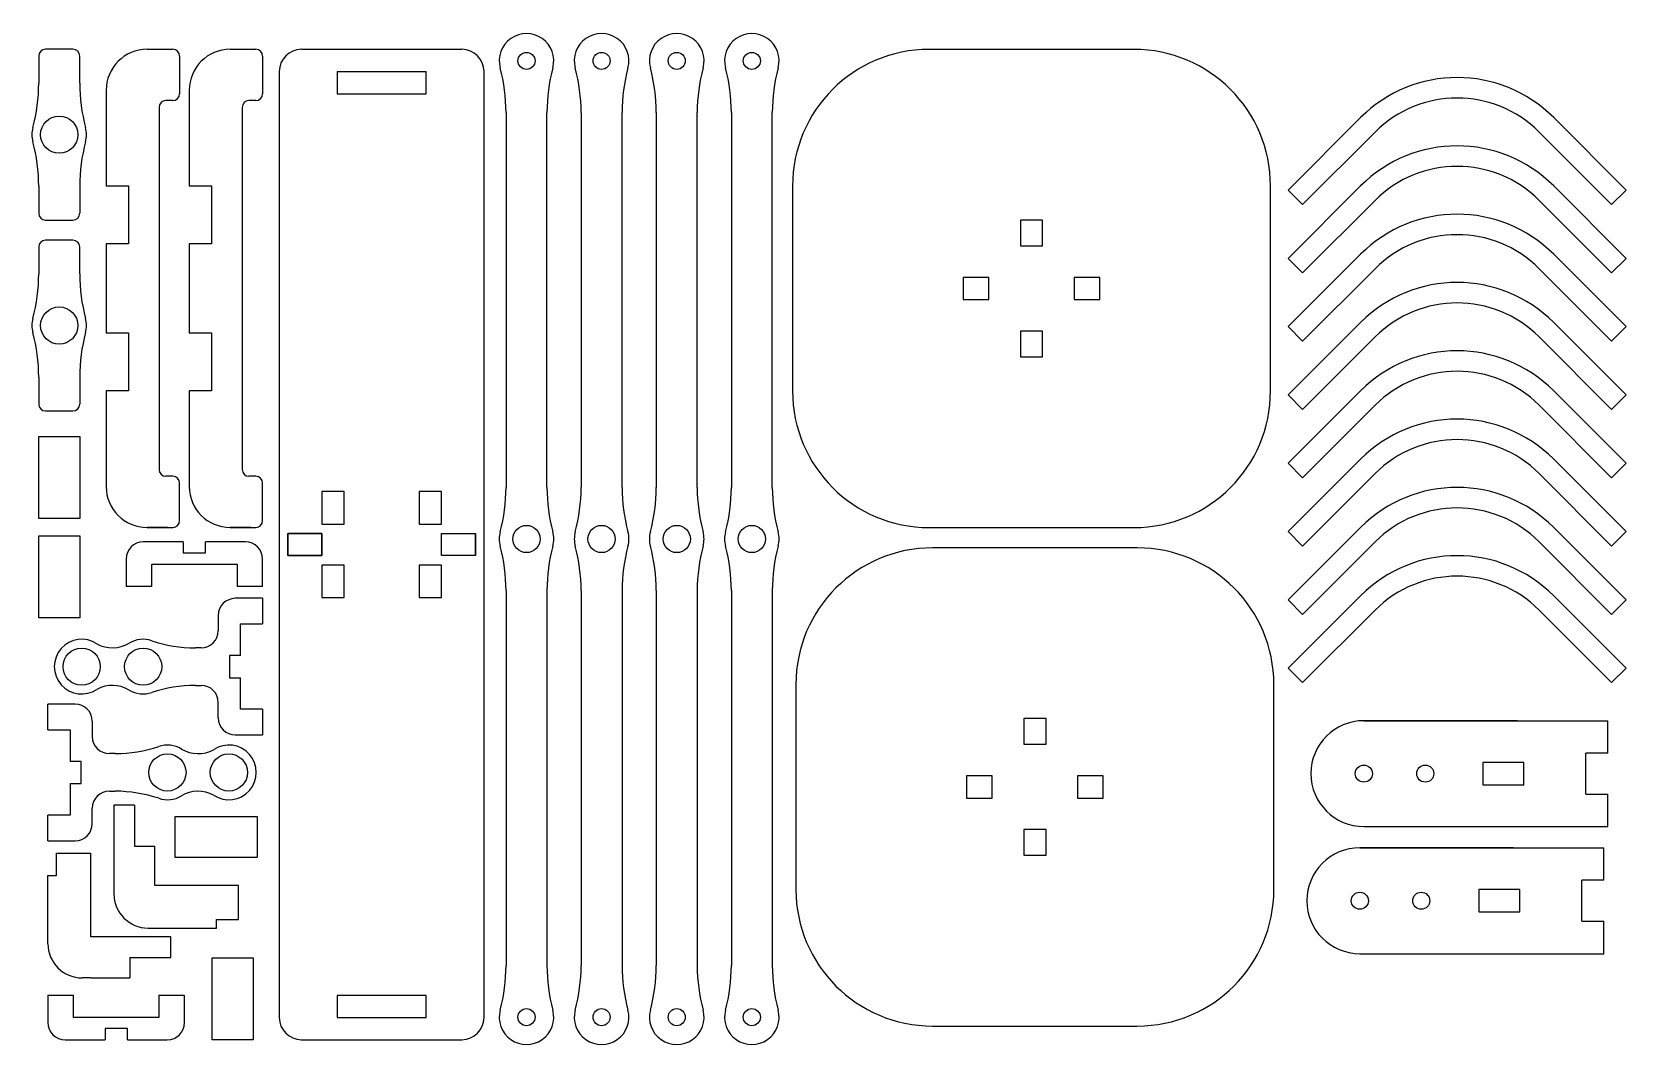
# Model space of a CAD drawing. Header units: millimetres. Extents: x 72 to 539, y 53 to 350.
import ezdxf

# ---------------------------------------------------------------- set-up
doc = ezdxf.new("R2010")
doc.units = ezdxf.units.MM
doc.layers.add('Arm', color=7, linetype='Continuous')
doc.layers.add('Standard', color=7, linetype='Continuous')

# ---------------------------------------------------------------- blocks, each defined once
blk = doc.blocks.new('SE1')
at = {"layer": 'Arm', "color": 7, "linetype": 'Continuous'}
for p, q in [((462.25, 148.68), (533.75, 148.68)), ((497.13, 136.43), (497.13, 129.93)), ((509.13, 136.43), (497.13, 136.43)), ((509.13, 129.93), (509.13, 136.43)), ((533.75, 139.18), (527.25, 139.18)), ((497.13, 129.93), (509.13, 129.93)), ((527.25, 127.18), (533.75, 127.18)), ((462.25, 117.68), (533.75, 117.68))]:
    blk.add_line(p, q, dxfattribs=at)
for centre in [(462.25, 133.18), (480.25, 133.18)]:
    blk.add_circle(centre, 2.5, dxfattribs=at)
at = {"layer": 'Standard', "color": 7, "linetype": 'Continuous'}
for p, q in [((507.25, 148.68), (462.25, 148.68)), ((533.75, 139.18), (533.75, 148.68)), ((527.25, 127.18), (527.25, 139.18)), ((533.75, 117.68), (533.75, 127.18)), ((462.25, 117.68), (507.25, 117.68))]:
    blk.add_line(p, q, dxfattribs=at)
for start, end in [(90, 180), (180, 270)]:
    blk.add_arc((462.25, 133.18), 15.5, start, end, dxfattribs=at)
blk = doc.blocks.new('SE')
at = {"layer": 'Arm'}
blk.add_blockref('SE1', (0, 0), dxfattribs=at)
blk = doc.blocks.new('SE3')
at = {"layer": 'Arm', "color": 7, "linetype": 'Continuous'}
for p, q in [((461.07, 111.46), (532.57, 111.46)), ((495.95, 99.21), (495.95, 92.71)), ((507.95, 99.21), (495.95, 99.21)), ((507.95, 92.71), (507.95, 99.21)), ((532.57, 101.96), (526.07, 101.96)), ((495.95, 92.71), (507.95, 92.71)), ((526.07, 89.96), (532.57, 89.96)), ((461.07, 80.46), (532.57, 80.46))]:
    blk.add_line(p, q, dxfattribs=at)
for centre in [(461.07, 95.96), (479.07, 95.96)]:
    blk.add_circle(centre, 2.5, dxfattribs=at)
at = {"layer": 'Standard', "color": 7, "linetype": 'Continuous'}
for p, q in [((506.07, 111.46), (461.07, 111.46)), ((532.57, 101.96), (532.57, 111.46)), ((526.07, 89.96), (526.07, 101.96)), ((532.57, 80.46), (532.57, 89.96)), ((461.07, 80.46), (506.07, 80.46))]:
    blk.add_line(p, q, dxfattribs=at)
for start, end in [(90, 180), (180, 270)]:
    blk.add_arc((461.07, 95.96), 15.5, start, end, dxfattribs=at)
blk = doc.blocks.new('SE2')
at = {"layer": 'Arm'}
blk.add_blockref('SE3', (0, 0), dxfattribs=at)
blk = doc.blocks.new('SE5')
at = {"layer": 'Arm', "color": 7, "linetype": 'Continuous'}
for p, q in [((116.43, 201.04), (116.43, 197.79)), ((122.93, 197.79), (122.93, 201.04)), ((116.43, 197.79), (122.93, 197.79))]:
    blk.add_line(p, q, dxfattribs=at)
at = {"layer": 'Standard', "color": 7, "linetype": 'Continuous'}
for p, q in [((116.43, 201.04), (104.72, 201.04)), ((134.64, 201.04), (122.93, 201.04)), ((99.69, 195.99), (99.69, 187.99)), ((107.19, 194.49), (132.19, 194.49)), ((107.19, 187.99), (107.19, 194.49)), ((132.19, 194.49), (132.19, 187.99)), ((139.69, 187.99), (139.69, 195.99)), ((107.19, 187.99), (99.69, 187.99)), ((139.69, 187.99), (132.19, 187.99))]:
    blk.add_line(p, q, dxfattribs=at)
for centre, radius, start, end in [((104.72, 196.01), 5.03, 90, 180), ((134.64, 195.99), 5.05, 0, 90)]:
    blk.add_arc(centre, radius, start, end, dxfattribs=at)
blk = doc.blocks.new('SE4')
at = {"layer": 'Arm'}
blk.add_blockref('SE5', (0, 0), dxfattribs=at)
blk = doc.blocks.new('SE7')
at = {"layer": 'Arm', "color": 7, "linetype": 'Continuous'}
for p, q in [((93.56, 58.51), (93.56, 55.26)), ((100.06, 58.51), (93.56, 58.51)), ((100.06, 55.26), (100.06, 58.51))]:
    blk.add_line(p, q, dxfattribs=at)
at = {"layer": 'Standard', "color": 7, "linetype": 'Continuous'}
for p, q in [((76.8, 68.31), (84.3, 68.31)), ((76.8, 68.31), (76.8, 60.31)), ((84.3, 61.81), (84.3, 68.31)), ((109.3, 68.31), (116.8, 68.31)), ((109.3, 68.31), (109.3, 61.81)), ((116.8, 60.31), (116.8, 68.31)), ((109.3, 61.81), (84.3, 61.81)), ((81.85, 55.26), (93.56, 55.26)), ((100.06, 55.26), (111.77, 55.26))]:
    blk.add_line(p, q, dxfattribs=at)
for centre, radius, start, end in [((81.85, 60.31), 5.05, 180, 270), ((111.77, 60.29), 5.03, 270, 0)]:
    blk.add_arc(centre, radius, start, end, dxfattribs=at)
blk = doc.blocks.new('SE6')
at = {"layer": 'Arm'}
blk.add_blockref('SE7', (0, 0), dxfattribs=at)
blk = doc.blocks.new('SE9')
at = {"layer": 'Standard', "color": 7, "linetype": 'Continuous'}
for p, q in [((394.91, 345.24), (334.91, 345.24)), ((294.91, 305.24), (294.91, 245.24)), ((434.91, 245.24), (434.91, 305.24)), ((361.66, 295.24), (361.66, 287.74)), ((368.16, 295.24), (361.66, 295.24)), ((368.16, 287.74), (368.16, 295.24)), ((361.66, 287.74), (368.16, 287.74)), ((344.91, 278.49), (344.91, 271.99)), ((352.41, 278.49), (344.91, 278.49)), ((352.41, 271.99), (352.41, 278.49)), ((377.41, 278.49), (377.41, 271.99)), ((384.91, 278.49), (377.41, 278.49)), ((384.91, 271.99), (384.91, 278.49)), ((344.91, 271.99), (352.41, 271.99)), ((377.41, 271.99), (384.91, 271.99)), ((361.66, 262.74), (361.66, 255.24)), ((368.16, 262.74), (361.66, 262.74)), ((368.16, 255.24), (368.16, 262.74)), ((361.66, 255.24), (368.16, 255.24)), ((334.91, 205.24), (394.91, 205.24))]:
    blk.add_line(p, q, dxfattribs=at)
for centre, start, end in [((334.91, 305.24), 90, 180), ((394.91, 305.24), 0, 90), ((334.91, 245.24), 180, 270), ((394.91, 245.24), 270, 0)]:
    blk.add_arc(centre, 40, start, end, dxfattribs=at)
blk = doc.blocks.new('SE8')
at = {"layer": 'Arm'}
blk.add_blockref('SE9', (0, 0), dxfattribs=at)
blk = doc.blocks.new('SE11')
at = {"layer": 'Standard', "color": 7, "linetype": 'Continuous'}
for p, q in [((395.9, 199.28), (335.9, 199.28)), ((295.9, 159.28), (295.9, 99.28)), ((435.9, 99.28), (435.9, 159.28)), ((362.65, 149.28), (362.65, 141.78)), ((369.15, 149.28), (362.65, 149.28)), ((369.15, 141.78), (369.15, 149.28)), ((362.65, 141.78), (369.15, 141.78)), ((345.9, 132.53), (345.9, 126.03)), ((353.4, 132.53), (345.9, 132.53)), ((353.4, 126.03), (353.4, 132.53)), ((378.4, 132.53), (378.4, 126.03)), ((385.9, 132.53), (378.4, 132.53)), ((385.9, 126.03), (385.9, 132.53)), ((345.9, 126.03), (353.4, 126.03)), ((378.4, 126.03), (385.9, 126.03)), ((362.65, 116.78), (362.65, 109.28)), ((369.15, 116.78), (362.65, 116.78)), ((369.15, 109.28), (369.15, 116.78)), ((362.65, 109.28), (369.15, 109.28)), ((335.9, 59.28), (395.9, 59.28))]:
    blk.add_line(p, q, dxfattribs=at)
for centre, start, end in [((335.9, 159.28), 90, 180), ((395.9, 159.28), 0, 90), ((335.9, 99.28), 180, 270), ((395.9, 99.28), 270, 0)]:
    blk.add_arc(centre, 40, start, end, dxfattribs=at)
blk = doc.blocks.new('SE10')
at = {"layer": 'Arm'}
blk.add_blockref('SE11', (0, 0), dxfattribs=at)
blk = doc.blocks.new('SE13')
at = {"layer": 'Arm', "color": 7, "linetype": 'Continuous'}
for p, q in [((74.1, 231.91), (86.1, 231.91)), ((74.1, 207.91), (74.1, 231.91)), ((86.1, 231.91), (86.1, 207.91)), ((86.1, 207.91), (74.1, 207.91))]:
    blk.add_line(p, q, dxfattribs=at)
blk = doc.blocks.new('SE12')
at = {"layer": 'Arm'}
blk.add_blockref('SE13', (0, 0), dxfattribs=at)
blk = doc.blocks.new('SE15')
at = {"layer": 'Arm', "color": 7, "linetype": 'Continuous'}
for p, q in [((79.3, 109.88), (89.3, 109.88)), ((79.3, 103.38), (79.3, 109.88)), ((89.3, 109.88), (89.3, 103.38)), ((76.8, 83.38), (76.8, 103.38)), ((76.8, 103.38), (79.3, 103.38)), ((89.3, 103.38), (89.3, 85.38)), ((112.8, 85.38), (89.3, 85.38)), ((112.8, 85.38), (106.8, 85.38)), ((112.8, 79.38), (112.8, 85.38)), ((100.8, 79.38), (100.8, 73.38)), ((100.8, 79.38), (112.8, 79.38)), ((89.3, 73.38), (86.8, 73.38)), ((89.3, 73.38), (100.8, 73.38))]:
    blk.add_line(p, q, dxfattribs=at)
blk.add_arc((86.8, 83.38), 10, 180, 270, dxfattribs=at)
blk = doc.blocks.new('SE14')
at = {"layer": 'Arm'}
blk.add_blockref('SE15', (0, 0), dxfattribs=at)
blk = doc.blocks.new('SE17')
at = {"layer": 'Arm', "color": 7, "linetype": 'Continuous'}
for p, q in [((96.14, 123.96), (96.14, 117.96)), ((102.14, 123.96), (96.14, 123.96)), ((96.14, 123.96), (96.14, 100.46)), ((102.14, 123.96), (102.14, 111.96)), ((102.14, 111.96), (108.14, 111.96)), ((108.14, 100.46), (108.14, 111.96)), ((96.14, 100.46), (96.14, 97.96)), ((126.14, 100.46), (108.14, 100.46)), ((132.64, 100.46), (126.14, 100.46)), ((132.64, 90.46), (132.64, 100.46)), ((126.14, 87.96), (126.14, 90.46)), ((126.14, 90.46), (132.64, 90.46)), ((106.14, 87.96), (126.14, 87.96))]:
    blk.add_line(p, q, dxfattribs=at)
blk.add_arc((106.14, 97.96), 10, 180, 270, dxfattribs=at)
blk = doc.blocks.new('SE16')
at = {"layer": 'Arm'}
blk.add_blockref('SE17', (0, 0), dxfattribs=at)
blk = doc.blocks.new('SE19')
at = {"layer": 'Arm', "color": 7, "linetype": 'Continuous'}
for p, q in [((114.1, 108.61), (114.1, 120.61)), ((114.1, 120.61), (138.1, 120.61)), ((138.1, 120.61), (138.1, 108.61)), ((138.1, 108.61), (114.1, 108.61))]:
    blk.add_line(p, q, dxfattribs=at)
blk = doc.blocks.new('SE18')
at = {"layer": 'Arm'}
blk.add_blockref('SE19', (0, 0), dxfattribs=at)
blk = doc.blocks.new('SE23')
at = {"layer": 'Arm', "color": 7, "linetype": 'Continuous'}
blk.add_circle((282.98, 201.88), 4, dxfattribs=at)
at = {"layer": 'Standard', "color": 7, "linetype": 'Continuous'}
for p, q in [((276.98, 326.78), (276.98, 216.98)), ((288.98, 216.98), (288.98, 326.78)), ((276.98, 186.78), (276.98, 76.98)), ((288.98, 186.78), (288.98, 76.98))]:
    blk.add_line(p, q, dxfattribs=at)
for centre in [(282.98, 341.88), (282.98, 61.88), (282.98, 61.88)]:
    blk.add_circle(centre, 2.5, dxfattribs=at)
for centre, radius, start, end in [((282.98, 341.88), 8, 344.9098, 195.0902), ((226.98, 326.78), 50, 0, 15.0902), ((338.98, 326.78), 50, 164.9098, 180), ((226.98, 216.98), 50, 344.9098, 360), ((338.98, 216.98), 50, 180, 195.0902), ((282.98, 201.88), 8, 164.9098, 195.0902), ((282.98, 201.88), 8, 344.9098, 15.0902), ((226.98, 186.78), 50, 0, 15.0902), ((338.98, 186.78), 50, 164.9098, 180), ((226.98, 76.98), 50, 344.9098, 0), ((338.98, 76.98), 50, 180, 195.0902), ((282.98, 61.88), 8, 164.9098, 15.0902)]:
    blk.add_arc(centre, radius, start, end, dxfattribs=at)
blk = doc.blocks.new('SE22')
at = {"layer": 'Arm'}
blk.add_blockref('SE23', (0, 0), dxfattribs=at)
blk = doc.blocks.new('SE25')
at = {"layer": 'Arm', "color": 7, "linetype": 'Continuous'}
blk.add_circle((260.98, 201.88), 4, dxfattribs=at)
at = {"layer": 'Standard', "color": 7, "linetype": 'Continuous'}
for p, q in [((254.98, 326.78), (254.98, 216.98)), ((266.98, 216.98), (266.98, 326.78)), ((254.98, 186.78), (254.98, 76.98)), ((266.98, 186.78), (266.98, 76.98))]:
    blk.add_line(p, q, dxfattribs=at)
for centre in [(260.98, 341.88), (260.98, 61.88), (260.98, 61.88)]:
    blk.add_circle(centre, 2.5, dxfattribs=at)
for centre, radius, start, end in [((260.98, 341.88), 8, 344.9098, 195.0902), ((204.98, 326.78), 50, 0, 15.0902), ((316.98, 326.78), 50, 164.9098, 180), ((204.98, 216.98), 50, 344.9098, 360), ((316.98, 216.98), 50, 180, 195.0902), ((260.98, 201.88), 8, 164.9098, 195.0902), ((260.98, 201.88), 8, 344.9098, 15.0902), ((204.98, 186.78), 50, 0, 15.0902), ((316.98, 186.78), 50, 164.9098, 180), ((204.98, 76.98), 50, 344.9098, 0), ((316.98, 76.98), 50, 180, 195.0902), ((260.98, 61.88), 8, 164.9098, 15.0902)]:
    blk.add_arc(centre, radius, start, end, dxfattribs=at)
blk = doc.blocks.new('SE24')
at = {"layer": 'Arm'}
blk.add_blockref('SE25', (0, 0), dxfattribs=at)
blk = doc.blocks.new('SE27')
at = {"layer": 'Arm', "color": 7, "linetype": 'Continuous'}
blk.add_circle((238.98, 201.88), 4, dxfattribs=at)
at = {"layer": 'Standard', "color": 7, "linetype": 'Continuous'}
for p, q in [((232.98, 326.78), (232.98, 216.98)), ((244.98, 216.98), (244.98, 326.78)), ((232.98, 186.78), (232.98, 76.98)), ((244.98, 186.78), (244.98, 76.98))]:
    blk.add_line(p, q, dxfattribs=at)
for centre in [(238.98, 341.88), (238.98, 61.88), (238.98, 61.88)]:
    blk.add_circle(centre, 2.5, dxfattribs=at)
for centre, radius, start, end in [((238.98, 341.88), 8, 344.9098, 195.0902), ((182.98, 326.78), 50, 0, 15.0902), ((294.98, 326.78), 50, 164.9098, 180), ((182.98, 216.98), 50, 344.9098, 360), ((294.98, 216.98), 50, 180, 195.0902), ((238.98, 201.88), 8, 164.9098, 195.0902), ((238.98, 201.88), 8, 344.9098, 15.0902), ((182.98, 186.78), 50, 0, 15.0902), ((294.98, 186.78), 50, 164.9098, 180), ((182.98, 76.98), 50, 344.9098, 0), ((294.98, 76.98), 50, 180, 195.0902), ((238.98, 61.88), 8, 164.9098, 15.0902)]:
    blk.add_arc(centre, radius, start, end, dxfattribs=at)
blk = doc.blocks.new('SE26')
at = {"layer": 'Arm'}
blk.add_blockref('SE27', (0, 0), dxfattribs=at)
blk = doc.blocks.new('SE29')
at = {"layer": 'Arm', "color": 7, "linetype": 'Continuous'}
blk.add_circle((216.98, 201.88), 4, dxfattribs=at)
at = {"layer": 'Standard', "color": 7, "linetype": 'Continuous'}
for p, q in [((210.98, 326.78), (210.98, 216.98)), ((222.98, 216.98), (222.98, 326.78)), ((210.98, 186.78), (210.98, 76.98)), ((222.98, 186.78), (222.98, 76.98))]:
    blk.add_line(p, q, dxfattribs=at)
for centre in [(216.98, 341.88), (216.98, 61.88), (216.98, 61.88)]:
    blk.add_circle(centre, 2.5, dxfattribs=at)
for centre, radius, start, end in [((216.98, 341.88), 8, 344.9098, 195.0902), ((160.98, 326.78), 50, 0, 15.0902), ((272.98, 326.78), 50, 164.9098, 180), ((160.98, 216.98), 50, 344.9098, 360), ((272.98, 216.98), 50, 180, 195.0902), ((216.98, 201.88), 8, 164.9098, 195.0902), ((216.98, 201.88), 8, 344.9098, 15.0902), ((160.98, 186.78), 50, 0, 15.0902), ((272.98, 186.78), 50, 164.9098, 180), ((160.98, 76.98), 50, 344.9098, 0), ((272.98, 76.98), 50, 180, 195.0902), ((216.98, 61.88), 8, 164.9098, 15.0902)]:
    blk.add_arc(centre, radius, start, end, dxfattribs=at)
blk = doc.blocks.new('SE28')
at = {"layer": 'Arm'}
blk.add_blockref('SE29', (0, 0), dxfattribs=at)
blk = doc.blocks.new('SE21')
for name in ['SE28', 'SE26', 'SE24', 'SE22']:
    blk.add_blockref(name, (0, 0))
blk = doc.blocks.new('SE20')
at = {"layer": 'Standard'}
blk.add_blockref('SE21', (0, 0), dxfattribs=at)
blk = doc.blocks.new('SE31')
at = {"layer": 'Arm', "color": 7, "linetype": 'Continuous'}
for p, q in [((105.85, 345.26), (113.35, 345.26)), ((105.85, 345.26), (111.85, 345.26)), ((115.35, 343.26), (115.35, 332.26)), ((93.85, 333.26), (93.85, 305.26)), ((109.35, 328.26), (109.35, 222.26)), ((113.35, 330.26), (111.35, 330.26)), ((93.85, 305.26), (100.35, 305.26)), ((100.35, 305.26), (100.35, 288.26)), ((100.35, 288.26), (93.85, 288.26)), ((93.85, 288.26), (93.85, 262.26)), ((93.85, 262.26), (100.35, 262.26)), ((100.35, 262.26), (100.35, 245.26)), ((100.35, 245.26), (93.85, 245.26)), ((93.85, 245.26), (93.85, 217.26)), ((113.35, 220.26), (111.35, 220.26)), ((115.35, 207.26), (115.35, 218.26)), ((105.85, 205.26), (113.35, 205.26)), ((111.85, 205.26), (105.85, 205.26))]:
    blk.add_line(p, q, dxfattribs=at)
for centre, radius, start, end in [((105.85, 333.26), 12, 90, 180), ((113.35, 343.26), 2, 0, 90), ((113.35, 332.26), 2, 270, 0), ((111.35, 328.26), 2, 90, 180), ((111.35, 222.26), 2, 180, 270), ((113.35, 218.26), 2, 0, 90), ((105.85, 217.26), 12, 180, 270), ((113.35, 207.26), 2, 270, 0)]:
    blk.add_arc(centre, radius, start, end, dxfattribs=at)
blk = doc.blocks.new('SE30')
at = {"layer": 'Arm'}
blk.add_blockref('SE31', (0, 0), dxfattribs=at)
blk = doc.blocks.new('SE33')
at = {"layer": 'Arm', "color": 7, "linetype": 'Continuous'}
for p, q in [((151.05, 345.26), (198.05, 345.26)), ((144.55, 338.76), (144.55, 61.76)), ((161.55, 338.76), (161.55, 332.26)), ((161.55, 338.76), (187.55, 338.76)), ((187.55, 332.26), (187.55, 338.76)), ((204.55, 61.76), (204.55, 338.76)), ((161.55, 332.26), (187.55, 332.26)), ((163.55, 215.76), (157.05, 215.76)), ((157.05, 215.76), (157.05, 206.26)), ((163.55, 206.26), (163.55, 215.76)), ((192.05, 215.76), (185.55, 215.76)), ((185.55, 215.76), (185.55, 206.26)), ((192.05, 206.26), (192.05, 215.76)), ((157.05, 206.26), (163.55, 206.26)), ((185.55, 206.26), (192.05, 206.26)), ((147.04, 203.51), (147.04, 197.01)), ((147.04, 197.01), (147.04, 203.51)), ((147.04, 203.51), (157.04, 203.51)), ((147.04, 197.01), (147.04, 203.51)), ((147.04, 203.51), (147.04, 197.01)), ((157.04, 203.51), (147.04, 203.51)), ((157.04, 203.51), (157.04, 197.01)), ((157.04, 197.01), (157.04, 203.51)), ((192.07, 197.01), (192.07, 203.51)), ((192.07, 203.51), (202.07, 203.51)), ((202.07, 197.01), (202.07, 203.51)), ((202.07, 203.51), (202.07, 197.01)), ((157.04, 197.01), (147.04, 197.01)), ((147.04, 197.01), (157.04, 197.01)), ((202.07, 197.01), (192.07, 197.01)), ((163.55, 194.26), (157.05, 194.26)), ((157.05, 194.26), (157.05, 184.76)), ((163.55, 184.76), (163.55, 194.26)), ((192.05, 194.26), (185.55, 194.26)), ((185.55, 194.26), (185.55, 184.76)), ((192.05, 184.76), (192.05, 194.26)), ((157.05, 184.76), (163.55, 184.76)), ((185.55, 184.76), (192.05, 184.76)), ((161.55, 68.26), (161.55, 61.76)), ((187.55, 68.26), (161.55, 68.26)), ((187.55, 61.76), (187.55, 68.26)), ((161.55, 61.76), (187.55, 61.76)), ((151.05, 55.26), (198.05, 55.26))]:
    blk.add_line(p, q, dxfattribs=at)
for centre, start, end in [((151.05, 338.76), 90, 180), ((198.05, 338.76), 0, 90), ((151.05, 61.76), 180, 270), ((198.05, 61.76), 270, 0)]:
    blk.add_arc(centre, 6.5, start, end, dxfattribs=at)
blk = doc.blocks.new('SE32')
at = {"layer": 'Arm'}
blk.add_blockref('SE33', (0, 0), dxfattribs=at)
blk = doc.blocks.new('SE37')
at = {"layer": 'Arm', "color": 7, "linetype": 'Continuous'}
for p, q in [((440.08, 304.06), (444.32, 299.82)), ((539.07, 304.06), (534.83, 299.82))]:
    blk.add_line(p, q, dxfattribs=at)
at = {"layer": 'Standard', "color": 7, "linetype": 'Continuous'}
for p, q in [((461.29, 325.27), (440.08, 304.06)), ((539.07, 304.06), (517.86, 325.27)), ((465.54, 321.03), (444.32, 299.82)), ((534.83, 299.82), (513.62, 321.03))]:
    blk.add_line(p, q, dxfattribs=at)
for radius in [40, 34]:
    blk.add_arc((489.58, 296.99), radius, 45, 135, dxfattribs=at)
blk = doc.blocks.new('SE36')
at = {"layer": 'Arm'}
blk.add_blockref('SE37', (0, 0), dxfattribs=at)
blk = doc.blocks.new('SE39')
at = {"layer": 'Arm', "color": 7, "linetype": 'Continuous'}
for p, q in [((440.08, 284.06), (444.32, 279.82)), ((539.07, 284.06), (534.83, 279.82))]:
    blk.add_line(p, q, dxfattribs=at)
at = {"layer": 'Standard', "color": 7, "linetype": 'Continuous'}
for p, q in [((461.29, 305.27), (440.08, 284.06)), ((539.07, 284.06), (517.86, 305.27)), ((465.54, 301.03), (444.32, 279.82)), ((534.83, 279.82), (513.62, 301.03))]:
    blk.add_line(p, q, dxfattribs=at)
for radius in [40, 34]:
    blk.add_arc((489.58, 276.99), radius, 45, 135, dxfattribs=at)
blk = doc.blocks.new('SE38')
at = {"layer": 'Arm'}
blk.add_blockref('SE39', (0, 0), dxfattribs=at)
blk = doc.blocks.new('SE41')
at = {"layer": 'Arm', "color": 7, "linetype": 'Continuous'}
for p, q in [((440.08, 264.06), (444.32, 259.82)), ((539.07, 264.06), (534.83, 259.82))]:
    blk.add_line(p, q, dxfattribs=at)
at = {"layer": 'Standard', "color": 7, "linetype": 'Continuous'}
for p, q in [((461.29, 285.27), (440.08, 264.06)), ((539.07, 264.06), (517.86, 285.27)), ((465.54, 281.03), (444.32, 259.82)), ((534.83, 259.82), (513.62, 281.03))]:
    blk.add_line(p, q, dxfattribs=at)
for radius in [40, 34]:
    blk.add_arc((489.58, 256.99), radius, 45, 135, dxfattribs=at)
blk = doc.blocks.new('SE40')
at = {"layer": 'Arm'}
blk.add_blockref('SE41', (0, 0), dxfattribs=at)
blk = doc.blocks.new('SE43')
at = {"layer": 'Arm', "color": 7, "linetype": 'Continuous'}
for p, q in [((440.08, 244.06), (444.32, 239.82)), ((539.07, 244.06), (534.83, 239.82))]:
    blk.add_line(p, q, dxfattribs=at)
at = {"layer": 'Standard', "color": 7, "linetype": 'Continuous'}
for p, q in [((461.29, 265.27), (440.08, 244.06)), ((539.07, 244.06), (517.86, 265.27)), ((465.54, 261.03), (444.32, 239.82)), ((534.83, 239.82), (513.62, 261.03))]:
    blk.add_line(p, q, dxfattribs=at)
for radius in [40, 34]:
    blk.add_arc((489.58, 236.99), radius, 45, 135, dxfattribs=at)
blk = doc.blocks.new('SE42')
at = {"layer": 'Arm'}
blk.add_blockref('SE43', (0, 0), dxfattribs=at)
blk = doc.blocks.new('SE45')
at = {"layer": 'Arm', "color": 7, "linetype": 'Continuous'}
for p, q in [((440.08, 224.06), (444.32, 219.82)), ((539.07, 224.06), (534.83, 219.82))]:
    blk.add_line(p, q, dxfattribs=at)
at = {"layer": 'Standard', "color": 7, "linetype": 'Continuous'}
for p, q in [((461.29, 245.27), (440.08, 224.06)), ((539.07, 224.06), (517.86, 245.27)), ((465.54, 241.03), (444.32, 219.82)), ((534.83, 219.82), (513.62, 241.03))]:
    blk.add_line(p, q, dxfattribs=at)
for radius in [40, 34]:
    blk.add_arc((489.58, 216.99), radius, 45, 135, dxfattribs=at)
blk = doc.blocks.new('SE44')
at = {"layer": 'Arm'}
blk.add_blockref('SE45', (0, 0), dxfattribs=at)
blk = doc.blocks.new('SE47')
at = {"layer": 'Arm', "color": 7, "linetype": 'Continuous'}
for p, q in [((440.08, 204.06), (444.32, 199.82)), ((539.07, 204.06), (534.83, 199.82))]:
    blk.add_line(p, q, dxfattribs=at)
at = {"layer": 'Standard', "color": 7, "linetype": 'Continuous'}
for p, q in [((461.29, 225.27), (440.08, 204.06)), ((539.07, 204.06), (517.86, 225.27)), ((465.54, 221.03), (444.32, 199.82)), ((534.83, 199.82), (513.62, 221.03))]:
    blk.add_line(p, q, dxfattribs=at)
for radius in [40, 34]:
    blk.add_arc((489.58, 196.99), radius, 45, 135, dxfattribs=at)
blk = doc.blocks.new('SE46')
at = {"layer": 'Arm'}
blk.add_blockref('SE47', (0, 0), dxfattribs=at)
blk = doc.blocks.new('SE49')
at = {"layer": 'Arm', "color": 7, "linetype": 'Continuous'}
for p, q in [((440.08, 184.06), (444.32, 179.82)), ((539.07, 184.06), (534.83, 179.82))]:
    blk.add_line(p, q, dxfattribs=at)
at = {"layer": 'Standard', "color": 7, "linetype": 'Continuous'}
for p, q in [((461.29, 205.27), (440.08, 184.06)), ((465.54, 201.03), (444.32, 179.82)), ((534.83, 179.82), (513.62, 201.03)), ((539.07, 184.06), (517.86, 205.27))]:
    blk.add_line(p, q, dxfattribs=at)
for radius in [40, 34]:
    blk.add_arc((489.58, 176.99), radius, 45, 135, dxfattribs=at)
blk = doc.blocks.new('SE48')
at = {"layer": 'Arm'}
blk.add_blockref('SE49', (0, 0), dxfattribs=at)
blk = doc.blocks.new('SE51')
at = {"layer": 'Arm', "color": 7, "linetype": 'Continuous'}
for p, q in [((440.08, 164.06), (444.32, 159.82)), ((539.07, 164.06), (534.83, 159.82))]:
    blk.add_line(p, q, dxfattribs=at)
at = {"layer": 'Standard', "color": 7, "linetype": 'Continuous'}
for p, q in [((461.29, 185.27), (440.08, 164.06)), ((539.07, 164.06), (517.86, 185.27)), ((465.54, 181.03), (444.32, 159.82)), ((534.83, 159.82), (513.62, 181.03))]:
    blk.add_line(p, q, dxfattribs=at)
for radius in [40, 34]:
    blk.add_arc((489.58, 156.99), radius, 45, 135, dxfattribs=at)
blk = doc.blocks.new('SE50')
at = {"layer": 'Arm'}
blk.add_blockref('SE51', (0, 0), dxfattribs=at)
blk = doc.blocks.new('SE35')
for name in ['SE36', 'SE38', 'SE40', 'SE42', 'SE44', 'SE46', 'SE48', 'SE50']:
    blk.add_blockref(name, (0, 0))
blk = doc.blocks.new('SE34')
at = {"layer": 'Standard'}
blk.add_blockref('SE35', (0, 0), dxfattribs=at)
blk = doc.blocks.new('SE53')
at = {"layer": 'Arm', "color": 7, "linetype": 'Continuous'}
for p, q in [((130.19, 345.26), (137.69, 345.26)), ((130.19, 345.26), (136.19, 345.26)), ((139.69, 343.26), (139.69, 332.26)), ((118.19, 333.26), (118.19, 305.26)), ((133.69, 328.26), (133.69, 222.26)), ((137.69, 330.26), (135.69, 330.26)), ((118.19, 305.26), (124.69, 305.26)), ((124.69, 305.26), (124.69, 288.26)), ((124.69, 288.26), (118.19, 288.26)), ((118.19, 288.26), (118.19, 262.26)), ((118.19, 262.26), (124.69, 262.26)), ((124.69, 262.26), (124.69, 245.26)), ((124.69, 245.26), (118.19, 245.26)), ((118.19, 245.26), (118.19, 217.26)), ((137.69, 220.26), (135.69, 220.26)), ((139.69, 207.26), (139.69, 218.26)), ((130.19, 205.26), (137.69, 205.26)), ((136.19, 205.26), (130.19, 205.26))]:
    blk.add_line(p, q, dxfattribs=at)
for centre, radius, start, end in [((130.19, 333.26), 12, 90, 180), ((137.69, 343.26), 2, 0, 90), ((137.69, 332.26), 2, 270, 0), ((135.69, 328.26), 2, 90, 180), ((135.69, 222.26), 2, 180, 270), ((137.69, 218.26), 2, 0, 90), ((130.19, 217.26), 12, 180, 270), ((137.69, 207.26), 2, 270, 0)]:
    blk.add_arc(centre, radius, start, end, dxfattribs=at)
blk = doc.blocks.new('SE52')
at = {"layer": 'Arm'}
blk.add_blockref('SE53', (0, 0), dxfattribs=at)
blk = doc.blocks.new('SE55')
at = {"layer": 'Arm', "color": 7, "linetype": 'Continuous'}
for p, q in [((74.1, 202.82), (86.1, 202.82)), ((74.1, 178.82), (74.1, 202.82)), ((86.1, 202.82), (86.1, 178.82)), ((86.1, 178.82), (74.1, 178.82))]:
    blk.add_line(p, q, dxfattribs=at)
blk = doc.blocks.new('SE54')
at = {"layer": 'Arm'}
blk.add_blockref('SE55', (0, 0), dxfattribs=at)
blk = doc.blocks.new('SE57')
at = {"layer": 'Arm', "color": 7, "linetype": 'Continuous'}
for p, q in [((124.92, 79.26), (136.92, 79.26)), ((124.92, 55.26), (124.92, 79.26)), ((136.92, 79.26), (136.92, 55.26)), ((136.92, 55.26), (124.92, 55.26))]:
    blk.add_line(p, q, dxfattribs=at)
blk = doc.blocks.new('SE56')
at = {"layer": 'Arm'}
blk.add_blockref('SE57', (0, 0), dxfattribs=at)

msp = doc.modelspace()

# ---------------------------------------------------------------- linework, layer by layer
at = {"layer": 'Arm', "color": 7, "linetype": 'Continuous'}
for p, q in [((84.1, 345.26), (76.1, 345.26)), ((76.1, 295.26), (84.1, 295.26)), ((84.1, 289.39), (76.1, 289.39)), ((76.1, 239.39), (84.1, 239.39)), ((133.19, 167.76), (129.94, 167.76)), ((129.94, 167.76), (129.94, 161.26)), ((129.94, 161.26), (133.19, 161.26)), ((86.55, 136.78), (83.3, 136.78)), ((86.55, 130.28), (86.55, 136.78)), ((83.3, 130.28), (86.55, 130.28))]:
    msp.add_line(p, q, dxfattribs=at)
for centre, start, end in [((76.1, 343.26), 90, 180), ((84.1, 343.26), 0, 90), ((76.1, 297.26), 180, 270), ((84.1, 297.26), 270, 0), ((76.1, 287.39), 90, 180), ((84.1, 287.39), 0, 90), ((76.1, 241.39), 180, 270), ((84.1, 241.39), 270, 0)]:
    msp.add_arc(centre, 2, start, end, dxfattribs=at)
at = {"layer": 'Standard', "color": 7, "linetype": 'Continuous'}
for p, q in [((74.1, 343.26), (74.1, 335.36)), ((86.1, 335.36), (86.1, 343.26)), ((74.1, 305.16), (74.1, 297.26)), ((86.1, 305.16), (86.1, 297.26)), ((74.1, 287.39), (74.1, 279.49)), ((86.1, 279.49), (86.1, 287.39)), ((74.1, 249.29), (74.1, 241.39)), ((86.1, 249.29), (86.1, 241.39)), ((139.69, 184.51), (131.69, 184.51)), ((139.69, 184.51), (139.69, 177.01)), ((126.69, 179.51), (126.69, 175.01)), ((133.19, 177.01), (139.69, 177.01)), ((133.19, 167.76), (133.19, 177.01)), ((121.69, 170.01), (119.98, 170.01)), ((119.98, 159.01), (121.69, 159.01)), ((133.19, 152.01), (133.19, 161.26)), ((76.8, 146.03), (76.8, 153.53)), ((84.8, 153.53), (76.8, 153.53)), ((126.69, 149.51), (126.69, 154.01)), ((139.69, 152.01), (133.19, 152.01)), ((139.69, 152.01), (139.69, 144.51)), ((76.8, 146.03), (83.3, 146.03)), ((83.3, 146.03), (83.3, 136.78)), ((89.8, 148.53), (89.8, 144.03)), ((131.69, 144.51), (139.69, 144.51)), ((96.51, 139.03), (94.8, 139.03)), ((83.3, 130.28), (83.3, 121.03)), ((94.8, 128.03), (96.51, 128.03)), ((89.8, 118.53), (89.8, 123.03)), ((76.8, 113.53), (76.8, 121.03)), ((83.3, 121.03), (76.8, 121.03)), ((76.8, 113.53), (84.8, 113.53))]:
    msp.add_line(p, q, dxfattribs=at)
for centre in [(80.1, 320.26), (80.1, 264.39), (86.69, 164.51), (104.69, 164.51), (111.8, 133.53), (129.8, 133.53)]:
    msp.add_circle(centre, 5.45, dxfattribs=at)
for centre, radius, start, end in [((24.1, 335.36), 50, 344.9098, 0), ((136.1, 335.36), 50, 180, 195.0902), ((80.1, 320.26), 8, 164.9098, 195.0902), ((80.1, 320.26), 8, 344.9098, 15.0902), ((24.1, 305.16), 50, 0, 15.0902), ((136.1, 305.16), 50, 164.9098, 180), ((24.1, 279.49), 50, 344.9098, 0), ((136.1, 279.49), 50, 180, 195.0902), ((80.1, 264.39), 8, 164.9098, 195.0902), ((80.1, 264.39), 8, 344.9098, 15.0902), ((24.1, 249.29), 50, 0, 15.0902), ((136.1, 249.29), 50, 164.9098, 180), ((131.69, 179.51), 5, 90, 180), ((121.69, 175.01), 5, 270, 0), ((86.69, 164.51), 8.02, 56.0847, 303.9153), ((95.69, 179.46), 9.45, 241.3845, 301.0482), ((104.69, 164.51), 8, 71.4267, 121.0482), ((119.98, 210.01), 40, 251.4267, 270), ((95.69, 149.56), 9.45, 58.9518, 118.6155), ((119.98, 119.01), 40, 90, 108.5733), ((121.69, 154.01), 5, 0, 90), ((104.69, 164.51), 8, 238.9518, 288.5733), ((84.8, 148.53), 5, 0, 90), ((131.69, 149.51), 5, 180, 270), ((94.8, 144.03), 5, 180, 270), ((96.51, 179.03), 40, 270, 288.5733), ((111.8, 133.53), 8, 58.9518, 108.5733), ((120.8, 148.48), 9.45, 238.9518, 298.6155), ((129.8, 133.53), 8.02, 236.0847, 123.9153), ((94.8, 123.03), 5, 90, 180), ((96.51, 88.03), 40, 71.4267, 90), ((111.8, 133.53), 8, 251.4267, 301.0482), ((120.8, 118.58), 9.45, 61.3845, 121.0482), ((84.8, 118.53), 5, 270, 0)]:
    msp.add_arc(centre, radius, start, end, dxfattribs=at)

# ---------------------------------------------------------------- block references
for name in ['SE20', 'SE30', 'SE52', 'SE32', 'SE8', 'SE34', 'SE12', 'SE54', 'SE4', 'SE10', 'SE', 'SE16', 'SE18', 'SE14', 'SE2', 'SE56', 'SE6']:
    msp.add_blockref(name, (0, 0))

doc.saveas('drawing.dxf')
